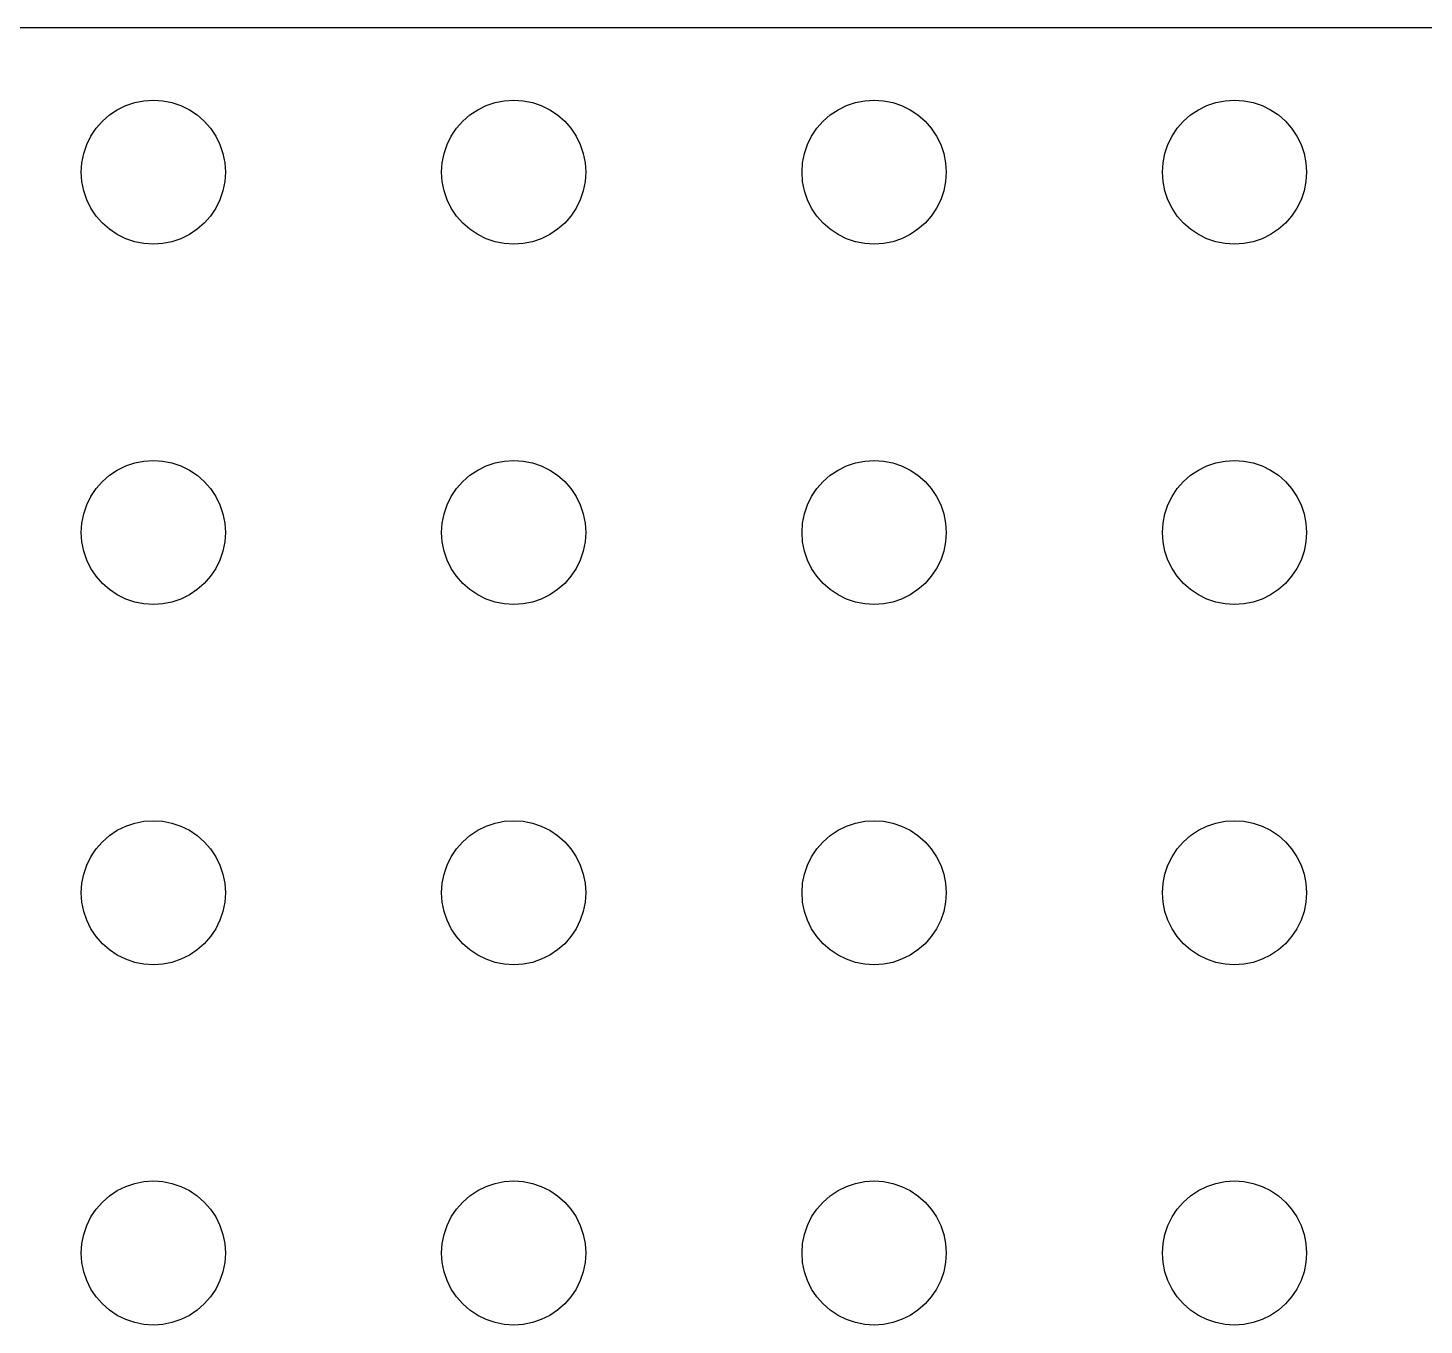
# Model space of a CAD drawing. Header units: metres. Extents: x -111 to 111, y -111 to 111.
# Drawn here: x -5.2 to 52.9, y 57 to 111 of the extents above; entities that cross this region are included whole.
import ezdxf

# ---------------------------------------------------------------- set-up
doc = ezdxf.new("R2010")
doc.units = ezdxf.units.M

msp = doc.modelspace()

# ---------------------------------------------------------------- linework, layer by layer
for p, q in [((106.005, 111.005), (-106.005, 111.005)), ((-1.82628, 107.38), (-1.5, 107.598)), ((-1.5, 107.598), (-1.14804, 107.772)), ((-1.14804, 107.772), (-0.77644, 107.898)), ((-0.77644, 107.898), (-0.39157, 107.974)), ((-0.39157, 107.974), (0, 108)), ((0, 108), (0.39157, 107.974)), ((0.39157, 107.974), (0.77644, 107.898)), ((0.77644, 107.898), (1.14804, 107.772)), ((1.14804, 107.772), (1.5, 107.598)), ((1.5, 107.598), (1.82628, 107.38)), ((13.1737, 107.38), (13.5, 107.598)), ((13.5, 107.598), (13.8519, 107.772)), ((13.8519, 107.772), (14.2235, 107.898)), ((14.2235, 107.898), (14.6084, 107.974)), ((14.6084, 107.974), (15, 108)), ((15, 108), (15.3916, 107.974)), ((15.3916, 107.974), (15.7764, 107.898)), ((15.7764, 107.898), (16.148, 107.772)), ((16.148, 107.772), (16.5, 107.598)), ((16.5, 107.598), (16.8263, 107.38)), ((28.1737, 107.38), (28.5, 107.598)), ((28.5, 107.598), (28.8519, 107.772)), ((28.8519, 107.772), (29.2235, 107.898)), ((29.2235, 107.898), (29.6084, 107.974)), ((29.6084, 107.974), (30, 108)), ((30, 108), (30.3916, 107.974)), ((30.3916, 107.974), (30.7764, 107.898)), ((30.7764, 107.898), (31.148, 107.772)), ((31.148, 107.772), (31.5, 107.598)), ((31.5, 107.598), (31.8263, 107.38)), ((43.1737, 107.38), (43.5, 107.598)), ((43.5, 107.598), (43.8519, 107.772)), ((43.8519, 107.772), (44.2235, 107.898)), ((44.2235, 107.898), (44.6084, 107.974)), ((44.6084, 107.974), (45, 108)), ((45, 108), (45.3916, 107.974)), ((45.3916, 107.974), (45.7765, 107.898)), ((45.7765, 107.898), (46.148, 107.772)), ((46.148, 107.772), (46.5, 107.598)), ((46.5, 107.598), (46.8263, 107.38)), ((-2.38005, 106.826), (-2.12131, 107.121)), ((-2.12131, 107.121), (-1.82628, 107.38)), ((1.82628, 107.38), (2.12131, 107.121)), ((2.12131, 107.121), (2.38005, 106.826)), ((12.6199, 106.826), (12.8787, 107.121)), ((12.8787, 107.121), (13.1737, 107.38)), ((16.8263, 107.38), (17.1213, 107.121)), ((17.1213, 107.121), (17.3801, 106.826)), ((27.6199, 106.826), (27.8787, 107.121)), ((27.8787, 107.121), (28.1737, 107.38)), ((31.8263, 107.38), (32.1213, 107.121)), ((32.1213, 107.121), (32.3801, 106.826)), ((42.6199, 106.826), (42.8787, 107.121)), ((42.8787, 107.121), (43.1737, 107.38)), ((46.8263, 107.38), (47.1213, 107.121)), ((47.1213, 107.121), (47.3801, 106.826)), ((-2.77164, 106.148), (-2.59807, 106.5)), ((-2.59807, 106.5), (-2.38005, 106.826)), ((2.38005, 106.826), (2.59807, 106.5)), ((2.59807, 106.5), (2.77164, 106.148)), ((12.2283, 106.148), (12.4019, 106.5)), ((12.4019, 106.5), (12.6199, 106.826)), ((17.3801, 106.826), (17.5981, 106.5)), ((17.5981, 106.5), (17.7716, 106.148)), ((27.2283, 106.148), (27.4019, 106.5)), ((27.4019, 106.5), (27.6199, 106.826)), ((32.3801, 106.826), (32.5981, 106.5)), ((32.5981, 106.5), (32.7716, 106.148)), ((42.2284, 106.148), (42.4019, 106.5)), ((42.4019, 106.5), (42.6199, 106.826)), ((47.3801, 106.826), (47.5981, 106.5)), ((47.5981, 106.5), (47.7716, 106.148)), ((-2.97432, 105.392), (-2.89777, 105.776)), ((-2.89777, 105.776), (-2.77164, 106.148)), ((2.77164, 106.148), (2.89777, 105.776)), ((2.89777, 105.776), (2.97432, 105.392)), ((12.0257, 105.392), (12.1022, 105.776)), ((12.1022, 105.776), (12.2283, 106.148)), ((17.7716, 106.148), (17.8978, 105.776)), ((17.8978, 105.776), (17.9743, 105.392)), ((27.0257, 105.392), (27.1022, 105.776)), ((27.1022, 105.776), (27.2283, 106.148)), ((32.7716, 106.148), (32.8978, 105.776)), ((32.8978, 105.776), (32.9743, 105.392)), ((42.0257, 105.392), (42.1022, 105.776)), ((42.1022, 105.776), (42.2284, 106.148)), ((47.7716, 106.148), (47.8978, 105.776)), ((47.8978, 105.776), (47.9743, 105.392)), ((-3, 105), (-2.97432, 105.392)), ((2.97432, 105.392), (3, 105)), ((12, 105), (12.0257, 105.392)), ((17.9743, 105.392), (18, 105)), ((27, 105), (27.0257, 105.392)), ((32.9743, 105.392), (33, 105)), ((42, 105), (42.0257, 105.392)), ((47.9743, 105.392), (48, 105)), ((-2.97432, 104.608), (-3, 105)), ((-2.89777, 104.224), (-2.97432, 104.608)), ((2.97432, 104.608), (2.89777, 104.224)), ((3, 105), (2.97432, 104.608)), ((12.0257, 104.608), (12, 105)), ((12.1022, 104.224), (12.0257, 104.608)), ((17.9743, 104.608), (17.8978, 104.224)), ((18, 105), (17.9743, 104.608)), ((27.0257, 104.608), (27, 105)), ((27.1022, 104.224), (27.0257, 104.608)), ((32.9743, 104.608), (32.8978, 104.224)), ((33, 105), (32.9743, 104.608)), ((42.0257, 104.608), (42, 105)), ((42.1022, 104.224), (42.0257, 104.608)), ((47.9743, 104.608), (47.8978, 104.224)), ((48, 105), (47.9743, 104.608)), ((-2.77164, 103.852), (-2.89777, 104.224)), ((2.89777, 104.224), (2.77164, 103.852)), ((12.2283, 103.852), (12.1022, 104.224)), ((17.8978, 104.224), (17.7716, 103.852)), ((27.2283, 103.852), (27.1022, 104.224)), ((32.8978, 104.224), (32.7716, 103.852)), ((42.2284, 103.852), (42.1022, 104.224)), ((47.8978, 104.224), (47.7716, 103.852)), ((-2.59807, 103.5), (-2.77164, 103.852)), ((-2.38005, 103.174), (-2.59807, 103.5)), ((2.59807, 103.5), (2.38005, 103.174)), ((2.77164, 103.852), (2.59807, 103.5)), ((12.4019, 103.5), (12.2283, 103.852)), ((12.6199, 103.174), (12.4019, 103.5)), ((17.5981, 103.5), (17.3801, 103.174)), ((17.7716, 103.852), (17.5981, 103.5)), ((27.4019, 103.5), (27.2283, 103.852)), ((27.6199, 103.174), (27.4019, 103.5)), ((32.5981, 103.5), (32.3801, 103.174)), ((32.7716, 103.852), (32.5981, 103.5)), ((42.4019, 103.5), (42.2284, 103.852)), ((42.6199, 103.174), (42.4019, 103.5)), ((47.5981, 103.5), (47.3801, 103.174)), ((47.7716, 103.852), (47.5981, 103.5)), ((-2.12131, 102.879), (-2.38005, 103.174)), ((-1.82628, 102.62), (-2.12131, 102.879)), ((2.12131, 102.879), (1.82628, 102.62)), ((2.38005, 103.174), (2.12131, 102.879)), ((12.8787, 102.879), (12.6199, 103.174)), ((13.1737, 102.62), (12.8787, 102.879)), ((17.1213, 102.879), (16.8263, 102.62)), ((17.3801, 103.174), (17.1213, 102.879)), ((27.8787, 102.879), (27.6199, 103.174)), ((28.1737, 102.62), (27.8787, 102.879)), ((32.1213, 102.879), (31.8263, 102.62)), ((32.3801, 103.174), (32.1213, 102.879)), ((42.8787, 102.879), (42.6199, 103.174)), ((43.1737, 102.62), (42.8787, 102.879)), ((47.1213, 102.879), (46.8263, 102.62)), ((47.3801, 103.174), (47.1213, 102.879)), ((-1.5, 102.402), (-1.82628, 102.62)), ((-1.14804, 102.228), (-1.5, 102.402)), ((1.5, 102.402), (1.14804, 102.228)), ((1.82628, 102.62), (1.5, 102.402)), ((13.5, 102.402), (13.1737, 102.62)), ((13.8519, 102.228), (13.5, 102.402)), ((16.5, 102.402), (16.148, 102.228)), ((16.8263, 102.62), (16.5, 102.402)), ((28.5, 102.402), (28.1737, 102.62)), ((28.8519, 102.228), (28.5, 102.402)), ((31.5, 102.402), (31.148, 102.228)), ((31.8263, 102.62), (31.5, 102.402)), ((43.5, 102.402), (43.1737, 102.62)), ((43.8519, 102.228), (43.5, 102.402)), ((46.5, 102.402), (46.148, 102.228)), ((46.8263, 102.62), (46.5, 102.402)), ((-0.77644, 102.102), (-1.14804, 102.228)), ((-0.39157, 102.026), (-0.77644, 102.102)), ((0, 102), (-0.39157, 102.026)), ((0.39157, 102.026), (0, 102)), ((0.77644, 102.102), (0.39157, 102.026)), ((1.14804, 102.228), (0.77644, 102.102)), ((14.2235, 102.102), (13.8519, 102.228)), ((14.6084, 102.026), (14.2235, 102.102)), ((15, 102), (14.6084, 102.026)), ((15.3916, 102.026), (15, 102)), ((15.7764, 102.102), (15.3916, 102.026)), ((16.148, 102.228), (15.7764, 102.102)), ((29.2235, 102.102), (28.8519, 102.228)), ((29.6084, 102.026), (29.2235, 102.102)), ((30, 102), (29.6084, 102.026)), ((30.3916, 102.026), (30, 102)), ((30.7764, 102.102), (30.3916, 102.026)), ((31.148, 102.228), (30.7764, 102.102)), ((44.2235, 102.102), (43.8519, 102.228)), ((44.6084, 102.026), (44.2235, 102.102)), ((45, 102), (44.6084, 102.026)), ((45.3916, 102.026), (45, 102)), ((45.7765, 102.102), (45.3916, 102.026)), ((46.148, 102.228), (45.7765, 102.102)), ((-0.39157, 92.9743), (0, 93)), ((0, 93), (0.39157, 92.9743)), ((14.6084, 92.9743), (15, 93)), ((15, 93), (15.3916, 92.9743)), ((29.6084, 92.9743), (30, 93)), ((30, 93), (30.3916, 92.9743)), ((44.6084, 92.9743), (45, 93)), ((45, 93), (45.3916, 92.9743)), ((-1.82628, 92.3801), (-1.5, 92.5981)), ((-1.5, 92.5981), (-1.14804, 92.7716)), ((-1.14804, 92.7716), (-0.77644, 92.8978)), ((-0.77644, 92.8978), (-0.39157, 92.9743)), ((0.39157, 92.9743), (0.77644, 92.8978)), ((0.77644, 92.8978), (1.14804, 92.7716)), ((1.14804, 92.7716), (1.5, 92.5981)), ((1.5, 92.5981), (1.82628, 92.3801)), ((13.1737, 92.3801), (13.5, 92.5981)), ((13.5, 92.5981), (13.8519, 92.7716)), ((13.8519, 92.7716), (14.2235, 92.8978)), ((14.2235, 92.8978), (14.6084, 92.9743)), ((15.3916, 92.9743), (15.7764, 92.8978)), ((15.7764, 92.8978), (16.148, 92.7716)), ((16.148, 92.7716), (16.5, 92.5981)), ((16.5, 92.5981), (16.8263, 92.3801)), ((28.1737, 92.3801), (28.5, 92.5981)), ((28.5, 92.5981), (28.8519, 92.7716)), ((28.8519, 92.7716), (29.2235, 92.8978)), ((29.2235, 92.8978), (29.6084, 92.9743)), ((30.3916, 92.9743), (30.7764, 92.8978)), ((30.7764, 92.8978), (31.148, 92.7716)), ((31.148, 92.7716), (31.5, 92.5981)), ((31.5, 92.5981), (31.8263, 92.3801)), ((43.1737, 92.3801), (43.5, 92.5981)), ((43.5, 92.5981), (43.8519, 92.7716)), ((43.8519, 92.7716), (44.2235, 92.8978)), ((44.2235, 92.8978), (44.6084, 92.9743)), ((45.3916, 92.9743), (45.7765, 92.8978)), ((45.7765, 92.8978), (46.148, 92.7716)), ((46.148, 92.7716), (46.5, 92.5981)), ((46.5, 92.5981), (46.8263, 92.3801)), ((-2.59807, 91.5), (-2.38005, 91.8263)), ((-2.38005, 91.8263), (-2.12131, 92.1213)), ((-2.12131, 92.1213), (-1.82628, 92.3801)), ((1.82628, 92.3801), (2.12131, 92.1213)), ((2.12131, 92.1213), (2.38005, 91.8263)), ((2.38005, 91.8263), (2.59807, 91.5)), ((12.4019, 91.5), (12.6199, 91.8263)), ((12.6199, 91.8263), (12.8787, 92.1213)), ((12.8787, 92.1213), (13.1737, 92.3801)), ((16.8263, 92.3801), (17.1213, 92.1213)), ((17.1213, 92.1213), (17.3801, 91.8263)), ((17.3801, 91.8263), (17.5981, 91.5)), ((27.4019, 91.5), (27.6199, 91.8263)), ((27.6199, 91.8263), (27.8787, 92.1213)), ((27.8787, 92.1213), (28.1737, 92.3801)), ((31.8263, 92.3801), (32.1213, 92.1213)), ((32.1213, 92.1213), (32.3801, 91.8263)), ((32.3801, 91.8263), (32.5981, 91.5)), ((42.4019, 91.5), (42.6199, 91.8263)), ((42.6199, 91.8263), (42.8787, 92.1213)), ((42.8787, 92.1213), (43.1737, 92.3801)), ((46.8263, 92.3801), (47.1213, 92.1213)), ((47.1213, 92.1213), (47.3801, 91.8263)), ((47.3801, 91.8263), (47.5981, 91.5)), ((-2.77164, 91.148), (-2.59807, 91.5)), ((2.59807, 91.5), (2.77164, 91.148)), ((12.2283, 91.148), (12.4019, 91.5)), ((17.5981, 91.5), (17.7716, 91.148)), ((27.2283, 91.148), (27.4019, 91.5)), ((32.5981, 91.5), (32.7716, 91.148)), ((42.2284, 91.148), (42.4019, 91.5)), ((47.5981, 91.5), (47.7716, 91.148)), ((-2.97432, 90.3916), (-2.89777, 90.7765)), ((-2.89777, 90.7765), (-2.77164, 91.148)), ((2.77164, 91.148), (2.89777, 90.7765)), ((2.89777, 90.7765), (2.97432, 90.3916)), ((12.0257, 90.3916), (12.1022, 90.7765)), ((12.1022, 90.7765), (12.2283, 91.148)), ((17.7716, 91.148), (17.8978, 90.7765)), ((17.8978, 90.7765), (17.9743, 90.3916)), ((27.0257, 90.3916), (27.1022, 90.7765)), ((27.1022, 90.7765), (27.2283, 91.148)), ((32.7716, 91.148), (32.8978, 90.7765)), ((32.8978, 90.7765), (32.9743, 90.3916)), ((42.0257, 90.3916), (42.1022, 90.7765)), ((42.1022, 90.7765), (42.2284, 91.148)), ((47.7716, 91.148), (47.8978, 90.7765)), ((47.8978, 90.7765), (47.9743, 90.3916)), ((-3, 90), (-2.97432, 90.3916)), ((2.97432, 90.3916), (3, 90)), ((12, 90), (12.0257, 90.3916)), ((17.9743, 90.3916), (18, 90)), ((27, 90), (27.0257, 90.3916)), ((32.9743, 90.3916), (33, 90)), ((42, 90), (42.0257, 90.3916)), ((47.9743, 90.3916), (48, 90)), ((-2.97432, 89.6084), (-3, 90)), ((-2.89777, 89.2235), (-2.97432, 89.6084)), ((2.97432, 89.6084), (2.89777, 89.2235)), ((3, 90), (2.97432, 89.6084)), ((12.0257, 89.6084), (12, 90)), ((12.1022, 89.2235), (12.0257, 89.6084)), ((17.9743, 89.6084), (17.8978, 89.2235)), ((18, 90), (17.9743, 89.6084)), ((27.0257, 89.6084), (27, 90)), ((27.1022, 89.2235), (27.0257, 89.6084)), ((32.9743, 89.6084), (32.8978, 89.2235)), ((33, 90), (32.9743, 89.6084)), ((42.0257, 89.6084), (42, 90)), ((42.1022, 89.2235), (42.0257, 89.6084)), ((47.9743, 89.6084), (47.8978, 89.2235)), ((48, 90), (47.9743, 89.6084)), ((-2.77164, 88.8519), (-2.89777, 89.2235)), ((2.89777, 89.2235), (2.77164, 88.8519)), ((12.2283, 88.8519), (12.1022, 89.2235)), ((17.8978, 89.2235), (17.7716, 88.8519)), ((27.2283, 88.8519), (27.1022, 89.2235)), ((32.8978, 89.2235), (32.7716, 88.8519)), ((42.2284, 88.8519), (42.1022, 89.2235)), ((47.8978, 89.2235), (47.7716, 88.8519)), ((-2.59807, 88.5), (-2.77164, 88.8519)), ((-2.38005, 88.1737), (-2.59807, 88.5)), ((2.59807, 88.5), (2.38005, 88.1737)), ((2.77164, 88.8519), (2.59807, 88.5)), ((12.4019, 88.5), (12.2283, 88.8519)), ((12.6199, 88.1737), (12.4019, 88.5)), ((17.5981, 88.5), (17.3801, 88.1737)), ((17.7716, 88.8519), (17.5981, 88.5)), ((27.4019, 88.5), (27.2283, 88.8519)), ((27.6199, 88.1737), (27.4019, 88.5)), ((32.5981, 88.5), (32.3801, 88.1737)), ((32.7716, 88.8519), (32.5981, 88.5)), ((42.4019, 88.5), (42.2284, 88.8519)), ((42.6199, 88.1737), (42.4019, 88.5)), ((47.5981, 88.5), (47.3801, 88.1737)), ((47.7716, 88.8519), (47.5981, 88.5)), ((-2.12131, 87.8787), (-2.38005, 88.1737)), ((-1.82628, 87.6199), (-2.12131, 87.8787)), ((2.12131, 87.8787), (1.82628, 87.6199)), ((2.38005, 88.1737), (2.12131, 87.8787)), ((12.8787, 87.8787), (12.6199, 88.1737)), ((13.1737, 87.6199), (12.8787, 87.8787)), ((17.1213, 87.8787), (16.8263, 87.6199)), ((17.3801, 88.1737), (17.1213, 87.8787)), ((27.8787, 87.8787), (27.6199, 88.1737)), ((28.1737, 87.6199), (27.8787, 87.8787)), ((32.1213, 87.8787), (31.8263, 87.6199)), ((32.3801, 88.1737), (32.1213, 87.8787)), ((42.8787, 87.8787), (42.6199, 88.1737)), ((43.1737, 87.6199), (42.8787, 87.8787)), ((47.1213, 87.8787), (46.8263, 87.6199)), ((47.3801, 88.1737), (47.1213, 87.8787)), ((-1.5, 87.4019), (-1.82628, 87.6199)), ((-1.14804, 87.2284), (-1.5, 87.4019)), ((-0.77644, 87.1022), (-1.14804, 87.2284)), ((1.14804, 87.2284), (0.77644, 87.1022)), ((1.5, 87.4019), (1.14804, 87.2284)), ((1.82628, 87.6199), (1.5, 87.4019)), ((13.5, 87.4019), (13.1737, 87.6199)), ((13.8519, 87.2284), (13.5, 87.4019)), ((14.2235, 87.1022), (13.8519, 87.2284)), ((16.148, 87.2284), (15.7764, 87.1022)), ((16.5, 87.4019), (16.148, 87.2284)), ((16.8263, 87.6199), (16.5, 87.4019)), ((28.5, 87.4019), (28.1737, 87.6199)), ((28.8519, 87.2284), (28.5, 87.4019)), ((29.2235, 87.1022), (28.8519, 87.2284)), ((31.148, 87.2284), (30.7764, 87.1022)), ((31.5, 87.4019), (31.148, 87.2284)), ((31.8263, 87.6199), (31.5, 87.4019)), ((43.5, 87.4019), (43.1737, 87.6199)), ((43.8519, 87.2284), (43.5, 87.4019)), ((44.2235, 87.1022), (43.8519, 87.2284)), ((46.148, 87.2284), (45.7765, 87.1022)), ((46.5, 87.4019), (46.148, 87.2284)), ((46.8263, 87.6199), (46.5, 87.4019)), ((-0.39157, 87.0257), (-0.77644, 87.1022)), ((0, 87), (-0.39157, 87.0257)), ((0.39157, 87.0257), (0, 87)), ((0.77644, 87.1022), (0.39157, 87.0257)), ((14.6084, 87.0257), (14.2235, 87.1022)), ((15, 87), (14.6084, 87.0257)), ((15.3916, 87.0257), (15, 87)), ((15.7764, 87.1022), (15.3916, 87.0257)), ((29.6084, 87.0257), (29.2235, 87.1022)), ((30, 87), (29.6084, 87.0257)), ((30.3916, 87.0257), (30, 87)), ((30.7764, 87.1022), (30.3916, 87.0257)), ((44.6084, 87.0257), (44.2235, 87.1022)), ((45, 87), (44.6084, 87.0257)), ((45.3916, 87.0257), (45, 87)), ((45.7765, 87.1022), (45.3916, 87.0257)), ((-1.14804, 77.7716), (-0.77644, 77.8978)), ((-0.77644, 77.8978), (-0.39157, 77.9743)), ((-0.39157, 77.9743), (0, 78)), ((0, 78), (0.39157, 77.9743)), ((0.39157, 77.9743), (0.77644, 77.8978)), ((0.77644, 77.8978), (1.14804, 77.7716)), ((13.8519, 77.7716), (14.2235, 77.8978)), ((14.2235, 77.8978), (14.6084, 77.9743)), ((14.6084, 77.9743), (15, 78)), ((15, 78), (15.3916, 77.9743)), ((15.3916, 77.9743), (15.7764, 77.8978)), ((15.7764, 77.8978), (16.148, 77.7716)), ((28.8519, 77.7716), (29.2235, 77.8978)), ((29.2235, 77.8978), (29.6084, 77.9743)), ((29.6084, 77.9743), (30, 78)), ((30, 78), (30.3916, 77.9743)), ((30.3916, 77.9743), (30.7764, 77.8978)), ((30.7764, 77.8978), (31.148, 77.7716)), ((43.8519, 77.7716), (44.2235, 77.8978)), ((44.2235, 77.8978), (44.6084, 77.9743)), ((44.6084, 77.9743), (45, 78)), ((45, 78), (45.3916, 77.9743)), ((45.3916, 77.9743), (45.7765, 77.8978)), ((45.7765, 77.8978), (46.148, 77.7716)), ((-2.12131, 77.1213), (-1.82628, 77.3801)), ((-1.82628, 77.3801), (-1.5, 77.5981)), ((-1.5, 77.5981), (-1.14804, 77.7716)), ((1.14804, 77.7716), (1.5, 77.5981)), ((1.5, 77.5981), (1.82628, 77.3801)), ((1.82628, 77.3801), (2.12131, 77.1213)), ((12.8787, 77.1213), (13.1737, 77.3801)), ((13.1737, 77.3801), (13.5, 77.5981)), ((13.5, 77.5981), (13.8519, 77.7716)), ((16.148, 77.7716), (16.5, 77.5981)), ((16.5, 77.5981), (16.8263, 77.3801)), ((16.8263, 77.3801), (17.1213, 77.1213)), ((27.8787, 77.1213), (28.1737, 77.3801)), ((28.1737, 77.3801), (28.5, 77.5981)), ((28.5, 77.5981), (28.8519, 77.7716)), ((31.148, 77.7716), (31.5, 77.5981)), ((31.5, 77.5981), (31.8263, 77.3801)), ((31.8263, 77.3801), (32.1213, 77.1213)), ((42.8787, 77.1213), (43.1737, 77.3801)), ((43.1737, 77.3801), (43.5, 77.5981)), ((43.5, 77.5981), (43.8519, 77.7716)), ((46.148, 77.7716), (46.5, 77.5981)), ((46.5, 77.5981), (46.8263, 77.3801)), ((46.8263, 77.3801), (47.1213, 77.1213)), ((-2.59807, 76.5), (-2.38005, 76.8263)), ((-2.38005, 76.8263), (-2.12131, 77.1213)), ((2.12131, 77.1213), (2.38005, 76.8263)), ((2.38005, 76.8263), (2.59807, 76.5)), ((12.4019, 76.5), (12.6199, 76.8263)), ((12.6199, 76.8263), (12.8787, 77.1213)), ((17.1213, 77.1213), (17.3801, 76.8263)), ((17.3801, 76.8263), (17.5981, 76.5)), ((27.4019, 76.5), (27.6199, 76.8263)), ((27.6199, 76.8263), (27.8787, 77.1213)), ((32.1213, 77.1213), (32.3801, 76.8263)), ((32.3801, 76.8263), (32.5981, 76.5)), ((42.4019, 76.5), (42.6199, 76.8263)), ((42.6199, 76.8263), (42.8787, 77.1213)), ((47.1213, 77.1213), (47.3801, 76.8263)), ((47.3801, 76.8263), (47.5981, 76.5)), ((-2.89777, 75.7765), (-2.77164, 76.148)), ((-2.77164, 76.148), (-2.59807, 76.5)), ((2.59807, 76.5), (2.77164, 76.148)), ((2.77164, 76.148), (2.89777, 75.7765)), ((12.1022, 75.7765), (12.2283, 76.148)), ((12.2283, 76.148), (12.4019, 76.5)), ((17.5981, 76.5), (17.7716, 76.148)), ((17.7716, 76.148), (17.8978, 75.7765)), ((27.1022, 75.7765), (27.2283, 76.148)), ((27.2283, 76.148), (27.4019, 76.5)), ((32.5981, 76.5), (32.7716, 76.148)), ((32.7716, 76.148), (32.8978, 75.7765)), ((42.1022, 75.7765), (42.2284, 76.148)), ((42.2284, 76.148), (42.4019, 76.5)), ((47.5981, 76.5), (47.7716, 76.148)), ((47.7716, 76.148), (47.8978, 75.7765)), ((-2.97432, 75.3916), (-2.89777, 75.7765)), ((2.89777, 75.7765), (2.97432, 75.3916)), ((12.0257, 75.3916), (12.1022, 75.7765)), ((17.8978, 75.7765), (17.9743, 75.3916)), ((27.0257, 75.3916), (27.1022, 75.7765)), ((32.8978, 75.7765), (32.9743, 75.3916)), ((42.0257, 75.3916), (42.1022, 75.7765)), ((47.8978, 75.7765), (47.9743, 75.3916)), ((-3, 75), (-2.97432, 75.3916)), ((-2.97432, 74.6084), (-3, 75)), ((2.97432, 75.3916), (3, 75)), ((3, 75), (2.97432, 74.6084)), ((12, 75), (12.0257, 75.3916)), ((12.0257, 74.6084), (12, 75)), ((17.9743, 75.3916), (18, 75)), ((18, 75), (17.9743, 74.6084)), ((27, 75), (27.0257, 75.3916)), ((27.0257, 74.6084), (27, 75)), ((32.9743, 75.3916), (33, 75)), ((33, 75), (32.9743, 74.6084)), ((42, 75), (42.0257, 75.3916)), ((42.0257, 74.6084), (42, 75)), ((47.9743, 75.3916), (48, 75)), ((48, 75), (47.9743, 74.6084)), ((-2.89777, 74.2235), (-2.97432, 74.6084)), ((2.97432, 74.6084), (2.89777, 74.2235)), ((12.1022, 74.2235), (12.0257, 74.6084)), ((17.9743, 74.6084), (17.8978, 74.2235)), ((27.1022, 74.2235), (27.0257, 74.6084)), ((32.9743, 74.6084), (32.8978, 74.2235)), ((42.1022, 74.2235), (42.0257, 74.6084)), ((47.9743, 74.6084), (47.8978, 74.2235)), ((-2.77164, 73.8519), (-2.89777, 74.2235)), ((-2.59807, 73.5), (-2.77164, 73.8519)), ((2.77164, 73.8519), (2.59807, 73.5)), ((2.89777, 74.2235), (2.77164, 73.8519)), ((12.2283, 73.8519), (12.1022, 74.2235)), ((12.4019, 73.5), (12.2283, 73.8519)), ((17.7716, 73.8519), (17.5981, 73.5)), ((17.8978, 74.2235), (17.7716, 73.8519)), ((27.2283, 73.8519), (27.1022, 74.2235)), ((27.4019, 73.5), (27.2283, 73.8519)), ((32.7716, 73.8519), (32.5981, 73.5)), ((32.8978, 74.2235), (32.7716, 73.8519)), ((42.2284, 73.8519), (42.1022, 74.2235)), ((42.4019, 73.5), (42.2284, 73.8519)), ((47.7716, 73.8519), (47.5981, 73.5)), ((47.8978, 74.2235), (47.7716, 73.8519)), ((-2.38005, 73.1737), (-2.59807, 73.5)), ((2.59807, 73.5), (2.38005, 73.1737)), ((12.6199, 73.1737), (12.4019, 73.5)), ((17.5981, 73.5), (17.3801, 73.1737)), ((27.6199, 73.1737), (27.4019, 73.5)), ((32.5981, 73.5), (32.3801, 73.1737)), ((42.6199, 73.1737), (42.4019, 73.5)), ((47.5981, 73.5), (47.3801, 73.1737)), ((-2.12131, 72.8787), (-2.38005, 73.1737)), ((-1.82628, 72.6199), (-2.12131, 72.8787)), ((2.12131, 72.8787), (1.82628, 72.6199)), ((2.38005, 73.1737), (2.12131, 72.8787)), ((12.8787, 72.8787), (12.6199, 73.1737)), ((13.1737, 72.6199), (12.8787, 72.8787)), ((17.1213, 72.8787), (16.8263, 72.6199)), ((17.3801, 73.1737), (17.1213, 72.8787)), ((27.8787, 72.8787), (27.6199, 73.1737)), ((28.1737, 72.6199), (27.8787, 72.8787)), ((32.1213, 72.8787), (31.8263, 72.6199)), ((32.3801, 73.1737), (32.1213, 72.8787)), ((42.8787, 72.8787), (42.6199, 73.1737)), ((43.1737, 72.6199), (42.8787, 72.8787)), ((47.1213, 72.8787), (46.8263, 72.6199)), ((47.3801, 73.1737), (47.1213, 72.8787)), ((-1.5, 72.4019), (-1.82628, 72.6199)), ((-1.14804, 72.2284), (-1.5, 72.4019)), ((-0.77644, 72.1022), (-1.14804, 72.2284)), ((-0.39157, 72.0257), (-0.77644, 72.1022)), ((0.77644, 72.1022), (0.39157, 72.0257)), ((1.14804, 72.2284), (0.77644, 72.1022)), ((1.5, 72.4019), (1.14804, 72.2284)), ((1.82628, 72.6199), (1.5, 72.4019)), ((13.5, 72.4019), (13.1737, 72.6199)), ((13.8519, 72.2284), (13.5, 72.4019)), ((14.2235, 72.1022), (13.8519, 72.2284)), ((14.6084, 72.0257), (14.2235, 72.1022)), ((15.7764, 72.1022), (15.3916, 72.0257)), ((16.148, 72.2284), (15.7764, 72.1022)), ((16.5, 72.4019), (16.148, 72.2284)), ((16.8263, 72.6199), (16.5, 72.4019)), ((28.5, 72.4019), (28.1737, 72.6199)), ((28.8519, 72.2284), (28.5, 72.4019)), ((29.2235, 72.1022), (28.8519, 72.2284)), ((29.6084, 72.0257), (29.2235, 72.1022)), ((30.7764, 72.1022), (30.3916, 72.0257)), ((31.148, 72.2284), (30.7764, 72.1022)), ((31.5, 72.4019), (31.148, 72.2284)), ((31.8263, 72.6199), (31.5, 72.4019)), ((43.5, 72.4019), (43.1737, 72.6199)), ((43.8519, 72.2284), (43.5, 72.4019)), ((44.2235, 72.1022), (43.8519, 72.2284)), ((44.6084, 72.0257), (44.2235, 72.1022)), ((45.7765, 72.1022), (45.3916, 72.0257)), ((46.148, 72.2284), (45.7765, 72.1022)), ((46.5, 72.4019), (46.148, 72.2284)), ((46.8263, 72.6199), (46.5, 72.4019)), ((0, 72), (-0.39157, 72.0257)), ((0.39157, 72.0257), (0, 72)), ((15, 72), (14.6084, 72.0257)), ((15.3916, 72.0257), (15, 72)), ((30, 72), (29.6084, 72.0257)), ((30.3916, 72.0257), (30, 72)), ((45, 72), (44.6084, 72.0257)), ((45.3916, 72.0257), (45, 72)), ((-1.5, 62.5981), (-1.14804, 62.7716)), ((-1.14804, 62.7716), (-0.77644, 62.8978)), ((-0.77644, 62.8978), (-0.39157, 62.9743)), ((-0.39157, 62.9743), (0, 63)), ((0, 63), (0.39157, 62.9743)), ((0.39157, 62.9743), (0.77644, 62.8978)), ((0.77644, 62.8978), (1.14804, 62.7716)), ((1.14804, 62.7716), (1.5, 62.5981)), ((13.5, 62.5981), (13.8519, 62.7716)), ((13.8519, 62.7716), (14.2235, 62.8978)), ((14.2235, 62.8978), (14.6084, 62.9743)), ((14.6084, 62.9743), (15, 63)), ((15, 63), (15.3916, 62.9743)), ((15.3916, 62.9743), (15.7764, 62.8978)), ((15.7764, 62.8978), (16.148, 62.7716)), ((16.148, 62.7716), (16.5, 62.5981)), ((28.5, 62.5981), (28.8519, 62.7716)), ((28.8519, 62.7716), (29.2235, 62.8978)), ((29.2235, 62.8978), (29.6084, 62.9743)), ((29.6084, 62.9743), (30, 63)), ((30, 63), (30.3916, 62.9743)), ((30.3916, 62.9743), (30.7764, 62.8978)), ((30.7764, 62.8978), (31.148, 62.7716)), ((31.148, 62.7716), (31.5, 62.5981)), ((43.5, 62.5981), (43.8519, 62.7716)), ((43.8519, 62.7716), (44.2235, 62.8978)), ((44.2235, 62.8978), (44.6084, 62.9743)), ((44.6084, 62.9743), (45, 63)), ((45, 63), (45.3916, 62.9743)), ((45.3916, 62.9743), (45.7765, 62.8978)), ((45.7765, 62.8978), (46.148, 62.7716)), ((46.148, 62.7716), (46.5, 62.5981)), ((-2.12131, 62.1213), (-1.82628, 62.3801)), ((-1.82628, 62.3801), (-1.5, 62.5981)), ((1.5, 62.5981), (1.82628, 62.3801)), ((1.82628, 62.3801), (2.12131, 62.1213)), ((12.8787, 62.1213), (13.1737, 62.3801)), ((13.1737, 62.3801), (13.5, 62.5981)), ((16.5, 62.5981), (16.8263, 62.3801)), ((16.8263, 62.3801), (17.1213, 62.1213)), ((27.8787, 62.1213), (28.1737, 62.3801)), ((28.1737, 62.3801), (28.5, 62.5981)), ((31.5, 62.5981), (31.8263, 62.3801)), ((31.8263, 62.3801), (32.1213, 62.1213)), ((42.8787, 62.1213), (43.1737, 62.3801)), ((43.1737, 62.3801), (43.5, 62.5981)), ((46.5, 62.5981), (46.8263, 62.3801)), ((46.8263, 62.3801), (47.1213, 62.1213)), ((-2.59807, 61.5), (-2.38005, 61.8263)), ((-2.38005, 61.8263), (-2.12131, 62.1213)), ((2.12131, 62.1213), (2.38005, 61.8263)), ((2.38005, 61.8263), (2.59807, 61.5)), ((12.4019, 61.5), (12.6199, 61.8263)), ((12.6199, 61.8263), (12.8787, 62.1213)), ((17.1213, 62.1213), (17.3801, 61.8263)), ((17.3801, 61.8263), (17.5981, 61.5)), ((27.4019, 61.5), (27.6199, 61.8263)), ((27.6199, 61.8263), (27.8787, 62.1213)), ((32.1213, 62.1213), (32.3801, 61.8263)), ((32.3801, 61.8263), (32.5981, 61.5)), ((42.4019, 61.5), (42.6199, 61.8263)), ((42.6199, 61.8263), (42.8787, 62.1213)), ((47.1213, 62.1213), (47.3801, 61.8263)), ((47.3801, 61.8263), (47.5981, 61.5)), ((-2.89777, 60.7765), (-2.77164, 61.148)), ((-2.77164, 61.148), (-2.59807, 61.5)), ((2.59807, 61.5), (2.77164, 61.148)), ((2.77164, 61.148), (2.89777, 60.7765)), ((12.1022, 60.7765), (12.2283, 61.148)), ((12.2283, 61.148), (12.4019, 61.5)), ((17.5981, 61.5), (17.7716, 61.148)), ((17.7716, 61.148), (17.8978, 60.7765)), ((27.1022, 60.7765), (27.2283, 61.148)), ((27.2283, 61.148), (27.4019, 61.5)), ((32.5981, 61.5), (32.7716, 61.148)), ((32.7716, 61.148), (32.8978, 60.7765)), ((42.1022, 60.7765), (42.2284, 61.148)), ((42.2284, 61.148), (42.4019, 61.5)), ((47.5981, 61.5), (47.7716, 61.148)), ((47.7716, 61.148), (47.8978, 60.7765)), ((-2.97432, 60.3916), (-2.89777, 60.7765)), ((2.89777, 60.7765), (2.97432, 60.3916)), ((12.0257, 60.3916), (12.1022, 60.7765)), ((17.8978, 60.7765), (17.9743, 60.3916)), ((27.0257, 60.3916), (27.1022, 60.7765)), ((32.8978, 60.7765), (32.9743, 60.3916)), ((42.0257, 60.3916), (42.1022, 60.7765)), ((47.8978, 60.7765), (47.9743, 60.3916)), ((-3, 60), (-2.97432, 60.3916)), ((-2.97432, 59.6084), (-3, 60)), ((2.97432, 60.3916), (3, 60)), ((3, 60), (2.97432, 59.6084)), ((12, 60), (12.0257, 60.3916)), ((12.0257, 59.6084), (12, 60)), ((17.9743, 60.3916), (18, 60)), ((18, 60), (17.9743, 59.6084)), ((27, 60), (27.0257, 60.3916)), ((27.0257, 59.6084), (27, 60)), ((32.9743, 60.3916), (33, 60)), ((33, 60), (32.9743, 59.6084)), ((42, 60), (42.0257, 60.3916)), ((42.0257, 59.6084), (42, 60)), ((47.9743, 60.3916), (48, 60)), ((48, 60), (47.9743, 59.6084)), ((-2.89777, 59.2235), (-2.97432, 59.6084)), ((2.97432, 59.6084), (2.89777, 59.2235)), ((12.1022, 59.2235), (12.0257, 59.6084)), ((17.9743, 59.6084), (17.8978, 59.2235)), ((27.1022, 59.2235), (27.0257, 59.6084)), ((32.9743, 59.6084), (32.8978, 59.2235)), ((42.1022, 59.2235), (42.0257, 59.6084)), ((47.9743, 59.6084), (47.8978, 59.2235)), ((-2.77164, 58.8519), (-2.89777, 59.2235)), ((-2.59807, 58.5), (-2.77164, 58.8519)), ((2.77164, 58.8519), (2.59807, 58.5)), ((2.89777, 59.2235), (2.77164, 58.8519)), ((12.2283, 58.8519), (12.1022, 59.2235)), ((12.4019, 58.5), (12.2283, 58.8519)), ((17.7716, 58.8519), (17.5981, 58.5)), ((17.8978, 59.2235), (17.7716, 58.8519)), ((27.2283, 58.8519), (27.1022, 59.2235)), ((27.4019, 58.5), (27.2283, 58.8519)), ((32.7716, 58.8519), (32.5981, 58.5)), ((32.8978, 59.2235), (32.7716, 58.8519)), ((42.2284, 58.8519), (42.1022, 59.2235)), ((42.4019, 58.5), (42.2284, 58.8519)), ((47.7716, 58.8519), (47.5981, 58.5)), ((47.8978, 59.2235), (47.7716, 58.8519)), ((-2.38005, 58.1737), (-2.59807, 58.5)), ((-2.12131, 57.8787), (-2.38005, 58.1737)), ((2.38005, 58.1737), (2.12131, 57.8787)), ((2.59807, 58.5), (2.38005, 58.1737)), ((12.6199, 58.1737), (12.4019, 58.5)), ((12.8787, 57.8787), (12.6199, 58.1737)), ((17.3801, 58.1737), (17.1213, 57.8787)), ((17.5981, 58.5), (17.3801, 58.1737)), ((27.6199, 58.1737), (27.4019, 58.5)), ((27.8787, 57.8787), (27.6199, 58.1737)), ((32.3801, 58.1737), (32.1213, 57.8787)), ((32.5981, 58.5), (32.3801, 58.1737)), ((42.6199, 58.1737), (42.4019, 58.5)), ((42.8787, 57.8787), (42.6199, 58.1737)), ((47.3801, 58.1737), (47.1213, 57.8787)), ((47.5981, 58.5), (47.3801, 58.1737)), ((-1.82628, 57.6199), (-2.12131, 57.8787)), ((-1.5, 57.4019), (-1.82628, 57.6199)), ((1.82628, 57.6199), (1.5, 57.4019)), ((2.12131, 57.8787), (1.82628, 57.6199)), ((13.1737, 57.6199), (12.8787, 57.8787)), ((13.5, 57.4019), (13.1737, 57.6199)), ((16.8263, 57.6199), (16.5, 57.4019)), ((17.1213, 57.8787), (16.8263, 57.6199)), ((28.1737, 57.6199), (27.8787, 57.8787)), ((28.5, 57.4019), (28.1737, 57.6199)), ((31.8263, 57.6199), (31.5, 57.4019)), ((32.1213, 57.8787), (31.8263, 57.6199)), ((43.1737, 57.6199), (42.8787, 57.8787)), ((43.5, 57.4019), (43.1737, 57.6199)), ((46.8263, 57.6199), (46.5, 57.4019)), ((47.1213, 57.8787), (46.8263, 57.6199)), ((-1.14804, 57.2284), (-1.5, 57.4019)), ((-0.77644, 57.1022), (-1.14804, 57.2284)), ((-0.39157, 57.0257), (-0.77644, 57.1022)), ((0, 57), (-0.39157, 57.0257)), ((0.39157, 57.0257), (0, 57)), ((0.77644, 57.1022), (0.39157, 57.0257)), ((1.14804, 57.2284), (0.77644, 57.1022)), ((1.5, 57.4019), (1.14804, 57.2284)), ((13.8519, 57.2284), (13.5, 57.4019)), ((14.2235, 57.1022), (13.8519, 57.2284)), ((14.6084, 57.0257), (14.2235, 57.1022)), ((15, 57), (14.6084, 57.0257)), ((15.3916, 57.0257), (15, 57)), ((15.7764, 57.1022), (15.3916, 57.0257)), ((16.148, 57.2284), (15.7764, 57.1022)), ((16.5, 57.4019), (16.148, 57.2284)), ((28.8519, 57.2284), (28.5, 57.4019)), ((29.2235, 57.1022), (28.8519, 57.2284)), ((29.6084, 57.0257), (29.2235, 57.1022)), ((30, 57), (29.6084, 57.0257)), ((30.3916, 57.0257), (30, 57)), ((30.7764, 57.1022), (30.3916, 57.0257)), ((31.148, 57.2284), (30.7764, 57.1022)), ((31.5, 57.4019), (31.148, 57.2284)), ((43.8519, 57.2284), (43.5, 57.4019)), ((44.2235, 57.1022), (43.8519, 57.2284)), ((44.6084, 57.0257), (44.2235, 57.1022)), ((45, 57), (44.6084, 57.0257)), ((45.3916, 57.0257), (45, 57)), ((45.7765, 57.1022), (45.3916, 57.0257)), ((46.148, 57.2284), (45.7765, 57.1022)), ((46.5, 57.4019), (46.148, 57.2284))]:
    msp.add_line(p, q)

doc.saveas('drawing.dxf')
